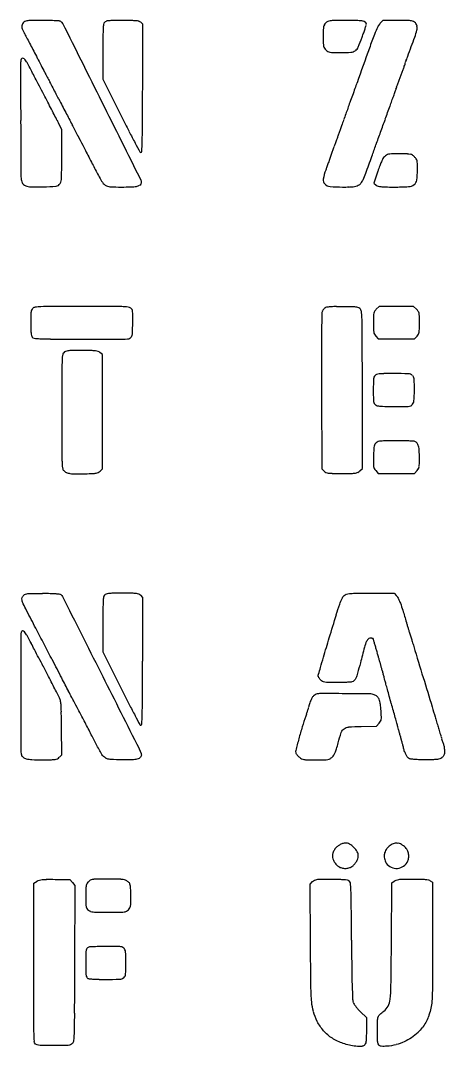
# Model space of a CAD drawing. Header units: centimetres. Extents: x 0 to 40, y 0 to 40.
# Drawn here: x 24.96 to 29.19, y 20.85 to 31.08 of the extents above; entities that cross this region are included whole.
import ezdxf

# ---------------------------------------------------------------- set-up
doc = ezdxf.new("R2010")
doc.units = ezdxf.units.CM
doc.header["$MEASUREMENT"] = 0
doc.layers.add('test v4_0', color=7, linetype='Continuous')

msp = doc.modelspace()

# ---------------------------------------------------------------- linework, layer by layer
at = {"layer": 'test v4_0'}
for p, q in [((26.18, 31.045), (26.159, 31.063)), ((26.178, 30.405), (26.18, 31.045)), ((28.574, 31.08), (28.547, 31.052)), ((28.725, 31.08), (28.574, 31.08)), ((25.781, 30.769), (25.781, 30.495)), ((25.781, 30.495), (25.963, 30.13)), ((25.37, 29.995), (25.342, 30.05)), ((25.37, 29.734), (25.37, 29.995)), ((28.524, 29.577), (28.485, 29.458)), ((28.485, 29.458), (28.509, 29.439)), ((28.538, 28.23), (28.509, 28.201)), ((28.882, 28.23), (28.538, 28.23)), ((28.911, 28.201), (28.882, 28.23)), ((28.504, 27.933), (28.528, 27.905)), ((28.892, 27.905), (28.916, 27.933)), ((28.528, 27.905), (28.892, 27.905)), ((25.775, 27.752), (25.751, 27.771)), ((25.775, 26.611), (25.775, 27.752)), ((27.962, 27.383), (27.965, 26.611)), ((28.37, 26.613), (28.37, 27.396)), ((25.752, 26.588), (25.775, 26.611)), ((27.965, 26.611), (27.988, 26.588)), ((28.344, 26.589), (28.37, 26.613)), ((28.503, 26.594), (28.528, 26.565)), ((28.528, 26.565), (28.892, 26.565)), ((28.892, 26.565), (28.916, 26.593)), ((28.45, 25.37), (28.686, 25.37)), ((28.686, 25.37), (28.712, 25.343)), ((26.18, 25.329), (26.158, 25.35)), ((26.178, 24.692), (26.18, 25.329)), ((25.78, 25.059), (25.78, 24.785)), ((25.78, 24.785), (25.962, 24.42)), ((28.357, 24.042), (28.512, 24.045)), ((28.512, 24.045), (28.537, 24.075)), ((25.371, 23.76), (25.368, 24.028)), ((25.346, 23.735), (25.371, 23.76)), ((25.303, 22.518), (25.452, 22.515)), ((25.452, 22.515), (25.476, 22.487)), ((29.048, 22.504), (29.07, 22.489)), ((25.09, 22.48), (25.123, 22.501)), ((25.09, 21.687), (25.09, 22.48)), ((25.476, 22.487), (25.5, 22.458)), ((25.5, 22.458), (25.498, 21.68)), ((27.849, 22.47), (27.874, 22.495)), ((27.853, 21.877), (27.849, 22.47)), ((28.66, 21.893), (28.665, 22.482)), ((28.665, 22.482), (28.689, 22.501)), ((29.07, 22.489), (29.07, 21.891)), ((28.351, 21.198), (28.41, 21.142)), ((28.41, 21.142), (28.41, 21.012))]:
    msp.add_line(p, q, dxfattribs=at)
for centre, radius, start, end in [((25.015, 31.02), 0.0442, 157.5486, 181.813), ((25.032, 31.021), 0.0614, 181.8131, 201.512), ((25.073, 30.996), 0.107, 144.9916, 157.5485), ((25.243, 31.104), 0.288, 201.5121, 207.7677), ((25.018, 31.035), 0.0392, 116.0468, 144.9915), ((25.03, 31.009), 0.0681, 96.8806, 116.0468), ((25.066, 30.718), 0.362, 90.5001, 96.8805), ((25.17, 18.78), 12.3, 90, 90.5001), ((25.17, 26.382), 4.698, 89.1974, 90), ((25.195, 28.209), 2.871, 88.0368, 89.1974), ((25.139, 26.554), 4.527, 87.4152, 88.0368), ((25.341, 31.037), 0.0388, 69.0064, 87.4152), ((25.338, 31.031), 0.0462, 26.5667, 69.0064), ((-1352.246, -657.813), 1540.256, 26.534216, 26.56676), ((27.237, 30.921), 1.456, 176.8822, 179.7626), ((26.219, 30.976), 0.437, 171.3315, 176.8822), ((25.824, 31.036), 0.0376, 137.8553, 171.3315), ((25.823, 31.038), 0.0355, 107.6734, 137.8553), ((25.85, 30.953), 0.125, 95.8368, 107.6735), ((25.887, 30.593), 0.487, 90.6635, 95.8369), ((25.975, 22.938), 8.142, 90, 90.6635), ((25.975, 24.084), 6.996, 89.2545, 90), ((26.059, 30.513), 0.566, 84.5567, 89.2545), ((26.097, 30.906), 0.172, 75.0402, 84.5566), ((26.128, 31.025), 0.0484, 50.5994, 75.0402), ((28.164, 30.985), 0.184, 169.5923, 178.9142), ((28.042, 31.008), 0.059, 149.6834, 169.5923), ((28.067, 30.993), 0.0885, 135.0001, 149.6834), ((28.056, 31.004), 0.0732, 115.4636, 135), ((28.058, 30.999), 0.0783, 96.8944, 115.4636), ((28.094, 30.703), 0.377, 90.4688, 96.8943), ((28.208, 16.86), 14.22, 90, 90.4687), ((28.208, 24.643), 6.437, 88.9486, 90), ((28.32, 30.776), 0.303, 79.2629, 88.9485), ((28.367, 31.023), 0.0514, 49.0061, 79.2628), ((26.519, 31.605), 1.974, 340.8598, 342.0856), ((25.689, 31.873), 2.846, 342.0856, 342.8009), ((28.383, 31.042), 0.0269, 0, 49.0061), ((28.377, 31.042), 0.0331, 342.8008, 0.0001), ((29.829, 30.421), 1.435, 155.4464, 158.7006), ((28.639, 30.964), 0.127, 136.227, 155.4465), ((28.725, 21.832), 9.248, 89.3983, 89.9999), ((28.819, 30.791), 0.289, 82.0355, 89.3983), ((28.85, 31.011), 0.0661, 62.1405, 82.0355), ((28.848, 31.007), 0.0706, 43.2118, 62.1406), ((28.855, 31.014), 0.0615, 10.1932, 43.2118), ((28.817, 31.007), 0.0993, 347.1395, 10.1931), ((50.446, 30.825), 24.665, 179.7627, 180.1289), ((31.51, 30.922), 3.53, 178.9143, 180), ((31.69, 30.922), 3.71, 180, 181.0554), ((26.86, 31.462), 1.605, 336.2611, 339.9964), ((25.406, 31.992), 3.152, 339.9964, 340.8597), ((33.781, 28.88), 5.677, 158.7006, 160.1785), ((7.103, 38.807), 23.175, 339.5907, 340.0913), ((28.338, 31.116), 0.591, 340.0913, 347.1394), ((28.149, 30.857), 0.169, 181.0554, 191.0138), ((28.038, 30.835), 0.0558, 191.0138, 212.1419), ((28.083, 30.863), 0.108, 212.1419, 225), ((28.248, 30.852), 0.0893, 305.6555, 336.2611), ((177.156, -22.799), 158.081, 160.17858, 160.31151), ((25.08, 30.651), 0.122, 159.0064, 180.1389), ((24.98, 30.689), 0.0145, 90.2017, 159.0064), ((24.98, 30.681), 0.0234, 41.7008, 90.2017), ((24.84, 30.556), 0.211, 29.5507, 41.7009), ((109.57, 74.598), 95.17, 207.41759, 207.46411), ((138.322, 89.543), 127.574, 207.46404, 207.5014), ((28.079, 30.859), 0.103, 225, 238.734), ((28.056, 30.821), 0.0579, 238.734, 259.943), ((28.08, 30.957), 0.196, 259.943, 269.1448), ((28.155, 35.978), 5.218, 269.1447, 270.0001), ((28.155, 32.182), 1.422, 270, 274.0717), ((28.25, 30.849), 0.0856, 274.0716, 305.6556), ((509.401, 31.825), 484.444, 180.1389, 180.20583), ((22.966, 29.494), 2.365, 27.4855, 29.5506), ((129.153, 84.769), 117.237, 207.50137, 207.53896), ((21.696, 33.147), 7.528, 339.8652, 340.1593), ((22.462, 32.87), 6.714, 340.1593, 340.4518), ((27.608, 31.043), 1.253, 340.4517, 341.4656), ((54.699, 45.947), 33.269, 207.539, 207.635), ((22.269, 32.937), 6.917, 339.5519, 339.8652), ((-123.53, 31.036), 149.709, 359.61839, 359.75865), ((27.239, 30.886), 1.547, 340.5971, 341.496), ((-42.555, -5.001), 76.411, 27.4415, 27.50315), ((3779.262, 1988.557), 4233.995, 207.549102, 207.551165), ((9.691, 37.086), 20.158, 340.1073, 340.2636), ((12.126, 36.213), 17.571, 340.2636, 340.4369), ((13.402, 35.76), 16.217, 340.4369, 340.5971), ((-33.336, -0.214), 66.023, 27.37274, 27.4415), ((-1481.889, -722.549), 1685.163, 26.504475, 26.534269), ((73.666, 13.86), 48.291, 160.2164, 160.287), ((459.901, 31.647), 434.944, 180.20578, 180.28003), ((-29.006, 2.028), 61.147, 27.30944, 27.37269), ((20.36, 27.518), 5.589, 26.9437, 27.3095), ((2349.181, 1242.48), 2620.997, 207.551162, 207.554142), ((43.526, 38.882), 19.622, 206.4874, 207.0047), ((86.148, 9.382), 61.552, 160.34218, 160.3981), ((91.249, 7.56), 66.969, 160.28699, 160.34222), ((1953.578, 1036.067), 2174.783, 207.554159, 207.557367), ((30.918, 32.456), 5.472, 207.0047, 208.3426), ((18.364, 30.091), 7.812, 358.4161, 359.6184), ((45.591, 23.825), 18.5, 160.3981, 160.5349), ((1226.221, 656.505), 1354.346, 207.557439, 207.562023), ((19.839, 30.05), 6.336, 357.5049, 358.4161), ((29.472, 29.349), 1.463, 159.1279, 159.9285), ((36.875, 35.669), 12.24, 208.3427, 208.8102), ((26.16, 29.776), 0.0115, 208.8102, 270), ((26.16, 29.774), 0.00932, 270, 357.505), ((39.059, 25.852), 11.668, 160.3143, 160.5073), ((38.871, 25.919), 11.468, 160.1187, 160.3142), ((37.732, 26.331), 10.257, 159.9285, 160.1187), ((12.305, 29.727), 13.065, 359.0391, 0.0277), ((6.79, 37.469), 23.017, 339.8955, 340.3394), ((29.122, 29.416), 0.617, 155.45, 159.6372), ((28.905, 29.515), 0.379, 150.2141, 155.45), ((28.655, 29.658), 0.0909, 135.0969, 150.2141), ((28.674, 29.64), 0.117, 122.4369, 135.0969), ((28.641, 29.692), 0.0558, 100.4608, 122.4369), ((28.664, 29.565), 0.185, 90.8481, 100.4608), ((28.74, 24.458), 5.292, 90, 90.848), ((28.74, 24.251), 5.499, 89.1705, 89.9999), ((28.817, 29.577), 0.172, 79.0277, 89.1705), ((28.84, 29.693), 0.054, 56.1836, 79.0278), ((28.791, 29.621), 0.141, 44.9999, 56.1837), ((28.783, 29.613), 0.152, 34.9284, 45), ((28.865, 29.67), 0.0523, 12.6107, 34.9283), ((28.782, 29.652), 0.137, 1.1763, 12.6106), ((28.605, 31.096), 3.266, 207.3689, 209.7083), ((28.485, 29.414), 0.512, 159.9326, 170.4859), ((30.074, 29.063), 1.632, 159.6372, 161.6631), ((28.146, 29.59), 0.774, 352.4296, 359.9999), ((25.774, 29.59), 3.146, 360, 1.1764), ((25.113, 29.522), 0.15, 180.28, 199.2186), ((25.033, 29.494), 0.0662, 199.2187, 229.1852), ((25.259, 29.51), 0.109, 329.3136, 359.039), ((25.868, 29.535), 0.115, 209.7083, 236.0741), ((26.129, 29.468), 0.0374, 339.0064, 26.5045), ((28.034, 29.49), 0.0551, 170.486, 224.7302), ((28.294, 29.509), 0.08, 296.6214, 320.7578), ((28.228, 29.563), 0.165, 320.7578, 334.7988), ((27.664, 29.828), 0.789, 334.7988, 339.8954), ((28.849, 29.497), 0.0652, 306.0866, 352.4296), ((25.038, 29.5), 0.0743, 229.1853, 256.6826), ((25.08, 29.675), 0.254, 256.6826, 269.245), ((25.117, 32.49), 3.069, 269.2451, 271.2687), ((25.146, 31.184), 1.763, 271.2688, 275.4605), ((25.309, 29.48), 0.0512, 275.4605, 329.3136), ((25.857, 29.518), 0.095, 236.0741, 266.5059), ((25.965, 31.283), 1.863, 266.5059, 270), ((25.965, 32.725), 3.305, 270, 271.6739), ((26.05, 29.804), 0.383, 271.6738, 279.8494), ((26.095, 29.544), 0.119, 279.8494, 296.0449), ((26.134, 29.466), 0.032, 296.0449, 339.0065), ((28.056, 29.511), 0.0857, 224.7303, 264.5667), ((28.172, 30.731), 1.311, 264.5667, 270.0072), ((28.172, 32.017), 2.597, 270.0072, 271.4165), ((28.224, 29.902), 0.482, 271.4165, 276.3251), ((28.252, 29.647), 0.225, 276.3251, 283.9245), ((28.279, 29.539), 0.113, 283.9245, 296.6216), ((28.546, 29.485), 0.0588, 231.0012, 252.3129), ((28.568, 29.556), 0.133, 252.313, 263.8854), ((28.604, 29.885), 0.464, 263.8854, 269.2413), ((28.687, 36.158), 6.738, 269.2414, 270), ((28.687, 31.982), 2.562, 270, 273.2359), ((28.825, 29.529), 0.105, 273.236, 306.0867), ((25.569, -86.494), 114.724, 89.99995, 90.15052), ((25.569, -61.805), 90.035, 89.81991, 90.00005), ((29.23, 28.067), 4.17, 179.0179, 180), ((25.345, 28.134), 0.285, 172.0431, 179.0179), ((25.145, 28.161), 0.0827, 156.8472, 172.0431), ((25.116, 28.174), 0.051, 135, 156.8472), ((25.111, 28.179), 0.0433, 97.8704, 135), ((25.185, 27.642), 0.585, 92.3426, 97.8704), ((25.275, 25.445), 2.784, 90.1505, 92.3426), ((25.841, 24.645), 3.585, 87.9561, 89.82), ((25.93, 27.159), 1.069, 84.4478, 87.9561), ((26.029, 28.176), 0.0475, 50.8184, 84.4477), ((26.03, 28.177), 0.046, 26.7805, 50.8183), ((26.018, 28.171), 0.0595, 6.9694, 26.7804), ((25.817, 28.146), 0.262, 359.4931, 6.9694), ((19.34, 28.203), 6.74, 358.7825, 359.4932), ((67.46, 27.571), 39.499, 179.1537, 179.4108), ((28.037, 28.154), 0.0717, 157.5, 179.1536), ((28.03, 28.157), 0.0647, 146.5907, 157.5), ((28.06, 28.137), 0.0997, 138.6987, 146.5907), ((28.056, 28.14), 0.0949, 130.6707, 138.6987), ((28.023, 28.178), 0.0447, 116.5724, 130.6707), ((28.023, 28.178), 0.0453, 94.9997, 116.5724), ((28.114, 27.142), 1.085, 92.8464, 94.9997), ((28.123, 26.964), 1.264, 90.4524, 92.8464), ((28.136, 25.273), 2.954, 89.1832, 90.4524), ((28.046, 18.908), 9.32, 88.5853, 89.1832), ((28.268, 27.921), 0.305, 81.4952, 88.5853), ((28.304, 28.157), 0.0656, 61.8066, 81.4953), ((28.309, 28.168), 0.0538, 38.9658, 61.8066), ((28.308, 28.167), 0.0552, 3.7099, 38.9658), ((25.997, 28.017), 2.371, 1.3575, 3.7098), ((32.008, 28.066), 3.528, 178.9054, 180), ((28.624, 28.131), 0.143, 167.7336, 178.9054), ((28.535, 28.15), 0.0525, 145.2777, 167.7336), ((28.615, 28.095), 0.15, 135, 145.2777), ((28.805, 28.095), 0.15, 34.7223, 45), ((28.885, 28.15), 0.0525, 12.2664, 34.7223), ((28.796, 28.131), 0.143, 1.0946, 12.2664), ((25.412, 28.066), 3.528, 360, 1.0946), ((27.563, 28.067), 2.503, 180.0001, 181.3694), ((18.156, 28.229), 7.924, 358.1501, 358.7824), ((20.322, 27.882), 8.047, 0.089, 1.3575), ((31.358, 28.066), 2.878, 180.0001, 181.2548), ((26.062, 28.066), 2.878, 358.7452, 359.9999), ((25.593, 28.02), 0.532, 181.3695, 185.6861), ((25.323, 27.993), 0.261, 185.6861, 191.7553), ((25.106, 27.948), 0.0397, 191.7552, 216.1645), ((25.098, 27.942), 0.03, 216.1645, 262.5855), ((26.03, 27.951), 0.0434, 297.0896, 322.2421), ((26.033, 27.949), 0.0393, 322.242, 349.3033), ((25.872, 27.979), 0.204, 349.3032, 358.1501), ((50.664, 27.744), 22.702, 179.4108, 180.0114), ((28.674, 28.008), 0.193, 181.2549, 190.2647), ((28.553, 27.986), 0.0707, 190.2647, 207.749), ((28.584, 28.002), 0.106, 207.7489, 220.7009), ((28.836, 28.002), 0.106, 319.2991, 332.2511), ((28.867, 27.986), 0.0707, 332.251, 349.7353), ((28.746, 28.008), 0.193, 349.7353, 358.7451), ((25.183, 28.589), 0.682, 262.5855, 267.3988), ((25.282, 30.779), 2.874, 267.3989, 269.5394), ((26.152, 138.999), 111.098, 269.53951, 269.69306), ((25.829, 78.72), 50.818, 269.6931, 269.9615), ((25.799, 34.321), 6.419, 269.9614, 271.1937), ((25.838, 32.473), 4.571, 271.1937, 272.3398), ((26.022, 27.968), 0.0623, 272.3398, 297.0896), ((-293.32, 27.395), 321.69, 0.00003, 0.08895), ((26.189, 27.646), 0.817, 173.3667, 178.0144), ((25.426, 27.735), 0.0486, 137.0268, 173.3667), ((25.429, 27.732), 0.0532, 113.8524, 137.0267), ((25.441, 27.706), 0.0812, 96.9749, 113.8525), ((25.475, 27.429), 0.361, 90.6009, 96.9749), ((25.569, 18.399), 9.391, 90, 90.6009), ((25.569, 20.536), 7.254, 89.2735, 90), ((25.655, 27.308), 0.481, 84.0075, 89.2734), ((25.691, 27.652), 0.136, 72.489, 84.0075), ((25.714, 27.725), 0.0589, 51.0012, 72.489), ((136.903, 27.761), 108.942, 180.0114, 180.1991), ((29.225, 27.541), 3.854, 178.0144, 179.8818), ((204.106, 27.18), 178.736, 179.88176, 180.00002), ((28.538, 27.504), 0.0561, 137.8552, 176.8051), ((28.523, 27.518), 0.0352, 106.8834, 137.8553), ((28.552, 27.422), 0.136, 95.5141, 106.8834), ((28.591, 27.019), 0.54, 90.6055, 95.5141), ((28.686, 18.003), 9.557, 90, 90.6055), ((28.686, 23.241), 4.319, 88.1102, 90.0001), ((28.826, 27.491), 0.0671, 50.78, 88.1103), ((28.838, 27.504), 0.0492, 3.3565, 50.78), ((30.736, 27.381), 2.257, 176.805, 179.526), ((26.946, 27.393), 1.944, 0.0001, 3.3564), ((30.571, 27.383), 2.092, 179.526, 182.4479), ((27.661, 27.393), 1.229, 354.9437, 0), ((28.552, 27.296), 0.0713, 182.448, 216.1343), ((28.52, 27.273), 0.0318, 216.1342, 248.1599), ((28.544, 27.333), 0.0959, 248.1599, 262.246), ((28.585, 27.632), 0.398, 262.2461, 268.0785), ((28.816, 34.536), 7.306, 268.0785, 268.7798), ((28.752, 31.505), 4.274, 268.7798, 270.8504), ((28.814, 27.317), 0.0858, 270.8504, 305.1772), ((28.833, 27.29), 0.0525, 305.1771, 354.9438), ((198.203, 27.18), 172.833, 179.99999, 180.12122), ((29.369, 26.823), 3.999, 180.1212, 181.9454), ((32.409, 26.623), 3.929, 177.3252, 178.3359), ((28.687, 26.797), 0.203, 168.5935, 177.3251), ((28.544, 26.826), 0.0569, 148.474, 168.5935), ((28.546, 26.825), 0.0593, 128.9683, 148.4741), ((28.545, 26.826), 0.0579, 106.6053, 128.9684), ((28.571, 26.739), 0.149, 95.5454, 106.6054), ((28.61, 26.336), 0.553, 90.6352, 95.5454), ((28.705, 17.746), 9.144, 90, 90.6351), ((28.705, 21.838), 5.052, 89.2345, 89.9999), ((28.732, 23.83), 3.06, 88.1202, 89.2344), ((28.668, 21.882), 5.009, 87.5443, 88.1202), ((28.881, 26.848), 0.0379, 69.0064, 87.5443), ((28.879, 26.843), 0.0441, 33.883, 69.0064), ((28.828, 26.808), 0.106, 15.6038, 33.8831), ((28.702, 26.773), 0.237, 4.0404, 15.6039), ((32.719, 26.614), 4.239, 178.3359, 179.3074), ((27.966, 26.721), 0.974, 360, 4.0405), ((26.478, 26.721), 2.462, 358.6185, 360), ((26.271, 26.718), 0.899, 181.9453, 186.2597), ((25.425, 26.625), 0.0474, 186.2596, 222.9732), ((28.67, 26.663), 0.19, 179.3075, 188.5791), ((28.544, 26.644), 0.0622, 188.579, 208.3628), ((28.592, 26.67), 0.117, 208.3627, 220.701), ((28.835, 26.663), 0.107, 319.299, 331.9211), ((28.868, 26.645), 0.0699, 331.9211, 349.322), ((28.758, 26.666), 0.181, 349.3221, 358.6184), ((25.444, 26.643), 0.0738, 222.9732, 247.5481), ((25.474, 26.716), 0.153, 247.5481, 261.8016), ((25.51, 26.965), 0.405, 261.8016, 269.7992), ((25.519, 29.57), 3.01, 269.7992, 271.6202), ((25.479, 31.003), 4.443, 271.6202, 272.5818), ((25.667, 26.829), 0.265, 272.5818, 280.0899), ((25.7, 26.645), 0.078, 280.0899, 296.6417), ((25.704, 26.636), 0.0679, 296.6417, 315.0066), ((28.033, 26.633), 0.0645, 225.0039, 245.2075), ((28.039, 26.646), 0.0785, 245.2074, 262.6555), ((28.072, 26.899), 0.333, 262.6555, 269.3736), ((28.164, 35.376), 8.811, 269.3737, 270), ((28.164, 35.692), 9.127, 270, 270.6151), ((28.259, 26.878), 0.313, 270.6152, 277.6823), ((28.291, 26.644), 0.0759, 277.6824, 295.9596), ((28.288, 26.649), 0.082, 295.9595, 313.2119), ((25.85, 25.243), 0.124, 95.8621, 107.7337), ((25.887, 24.887), 0.483, 90.6682, 95.8622), ((25.975, 17.33), 8.04, 90, 90.6683), ((25.975, 16.667), 8.703, 89.3592, 90), ((26.067, 24.941), 0.429, 83.6392, 89.3591), ((26.103, 25.261), 0.106, 69.7296, 83.6392), ((27.249, 25.207), 1.468, 176.7639, 179.6311), ((26.228, 25.265), 0.446, 171.2903, 176.764), ((25.824, 25.326), 0.0377, 137.8553, 171.2902), ((25.823, 25.328), 0.0355, 107.7338, 137.8553), ((26.121, 25.309), 0.0551, 47.0268, 69.7296), ((-101.335, -41.368), 142.815, 27.70118, 27.78117), ((50.221, 25.059), 24.441, 179.631, 180), ((35.519, 27.05), 6.993, 196.3616, 196.6321), ((25.049, 24.953), 0.0888, 159.0064, 179.9735), ((24.98, 24.98), 0.0142, 88.6551, 159.0064), ((24.979, 24.97), 0.0242, 41.0968, 88.6551), ((24.828, 24.837), 0.225, 29.3969, 41.0968), ((-54.823, -16.948), 90.282, 27.58849, 27.70125), ((36.851, 27.448), 8.383, 196.6322, 196.8682), ((36.039, 27.202), 7.535, 196.8683, 197.1057), ((30.5, 25.497), 1.739, 197.1056, 197.8111), ((1011.38, 24.497), 986.42, 179.97353, 180.00699), ((22.733, 23.657), 2.63, 27.4641, 29.397), ((-55.984, -17.555), 91.592, 27.47669, 27.58854), ((28.8, 24.72), 0.424, 155.9567, 164.691), ((28.471, 24.867), 0.0627, 125.7451, 155.9567), ((28.452, 24.892), 0.0316, 75.345, 125.7451), ((28.417, 24.757), 0.171, 72.7393, 75.345), ((28.44, 24.831), 0.0934, 68.6355, 72.7393), ((28.435, 24.817), 0.109, 65.8087, 68.6355), ((28.479, 24.915), 0.00132, 359.9999, 65.8087), ((39.855, 21.694), 11.885, 164.691, 165.4729), ((12.994, 20.298), 16.159, 16.085, 16.23), ((17.164, 21.5), 11.818, 15.9016, 16.085), ((-109.026, -45.139), 151.379, 27.39998, 27.47676), ((-122.358, 25.292), 148.536, 359.62776, 359.76848), ((16.424, 21.289), 12.588, 15.7572, 15.9016), ((28.056, 24.571), 0.502, 14.2638, 15.7571), ((-343.592, -167.229), 415.705, 27.4633, 27.47476), ((16.215, 21.147), 12.828, 15.4421, 15.5943), ((16.763, 21.298), 12.259, 15.2847, 15.4422), ((-251.485, -119.355), 311.899, 27.44901, 27.46322), ((17.96, 21.625), 11.018, 15.1331, 15.2848), ((27.201, 24.124), 1.445, 14.455, 15.1332), ((730.981, 24.463), 706.02, 180.006958, 180.053253), ((-257.291, -122.371), 318.442, 27.43729, 27.44898), ((12.099, 17.49), 14.909, 27.3293, 27.4373), ((43.465, 33.176), 19.57, 206.5786, 207.0968), ((27.943, 24.283), 0.0872, 129.1995, 146.5394), ((27.937, 24.291), 0.0771, 110.1882, 129.1995), ((27.952, 24.25), 0.12, 89.9143, 110.1882), ((27.883, -21.299), 45.669, 89.605, 89.9144), ((27.909, -17.637), 42.007, 89.2704, 89.605), ((28.442, 24.224), 0.143, 70.7814, 89.2704), ((28.463, 24.286), 0.0769, 45.6044, 70.7813), ((25.227, 24.274), 0.133, 12.3721, 27.3293), ((25.056, 24.237), 0.308, 4.3945, 12.3721), ((24.164, 24.168), 1.202, 1.0108, 4.3945), ((10.575, 16.371), 16.889, 27.6623, 27.9809), ((30.928, 26.762), 5.488, 207.0968, 208.4318), ((18.437, 24.378), 7.739, 358.4198, 359.6278), ((28.419, 24.083), 0.605, 158.8526, 163.3337), ((28, 24.245), 0.155, 146.5394, 158.8526), ((28.456, 24.279), 0.0875, 22.7438, 45.6044), ((28.366, 24.241), 0.185, 8.2123, 22.7438), ((27.648, 24.137), 0.911, 3.7582, 8.2123), ((-65.461, -2.145), 97.757, 15.63237, 15.67683), ((0.777, 23.755), 24.592, 0.6338, 1.0108), ((-27.614, -3.647), 60.007, 27.53825, 27.66224), ((36.953, 30.024), 12.34, 208.4317, 208.8963), ((19.929, 24.336), 6.246, 357.5001, 358.4198), ((30.528, 23.207), 2.88, 160.999, 163.2112), ((25.985, 24.028), 2.577, 2.4599, 3.7582), ((28.431, 24.133), 0.129, 351.0082, 2.4599), ((-35.924, 6.12), 67.086, 15.57347, 15.63237), ((-30.887, -5.353), 63.698, 27.41397, 27.53818), ((26.16, 24.066), 0.0115, 208.8963, 270.0001), ((26.16, 24.064), 0.00931, 270, 357.5001), ((32.162, 22.714), 4.587, 163.2113, 164.7722), ((28.43, 24.167), 0.142, 319.3253, 329.4429), ((28.508, 24.121), 0.0514, 329.4428, 351.0083), ((-48.255, 2.683), 79.887, 15.53193, 15.57341), ((26.819, 23.548), 1.967, 14.9337, 15.5319), ((39.174, 27.126), 10.512, 196.5178, 196.6427), ((51.992, 30.958), 23.89, 196.6427, 196.7104), ((52.481, 31.105), 24.401, 196.7104, 196.7778), ((41.785, 27.88), 13.229, 196.7778, 196.8844), ((-10.049, 5.454), 40.224, 27.2386, 27.414), ((23.806, 22.564), 5.134, 15.221, 15.6083), ((30.156, 24.231), 1.042, 196.228, 197.3354), ((39.882, 20.613), 12.588, 164.7723, 165.325), ((26.065, 24.41), 2.131, 343.8642, 345.546), ((23.284, 22.422), 5.674, 14.8616, 15.221), ((23.873, 22.578), 5.065, 14.5035, 14.8617), ((27.826, 23.601), 0.982, 13.2957, 14.5035), ((30.524, 24.346), 1.428, 197.3353, 198.2099), ((30.413, 24.31), 1.311, 198.2099, 199.0943), ((29.54, 24.008), 0.388, 199.0942, 201.2854), ((25.132, 23.807), 0.172, 180.0532, 194.9961), ((25.015, 23.775), 0.05, 194.9961, 231.2857), ((25.036, 23.801), 0.0837, 231.2856, 255.9736), ((25.287, 23.794), 0.0831, 298.1989, 315), ((27.743, 23.792), 0.0394, 165.325, 197.6089), ((27.739, 23.791), 0.0353, 197.6088, 213.8768), ((27.84, 23.859), 0.158, 213.8769, 219.2342), ((27.86, 23.875), 0.183, 219.2342, 224.4479), ((27.852, 23.867), 0.172, 224.4478, 229.9213), ((27.816, 23.824), 0.116, 229.9213, 243.0695), ((27.984, 23.83), 0.126, 300.2007, 312.6144), ((27.998, 23.815), 0.106, 312.6144, 326.504), ((27.962, 23.839), 0.149, 326.504, 337.2258), ((27.793, 23.91), 0.332, 337.2258, 343.8643), ((25.083, 23.99), 0.278, 255.9736, 267.7213), ((25.175, 26.302), 2.592, 267.7213, 270), ((25.175, 32.033), 8.323, 270, 270.6445), ((25.266, 23.981), 0.27, 270.6445, 278.3213), ((25.295, 23.779), 0.0664, 278.3212, 298.1989), ((27.798, 23.788), 0.0753, 243.0695, 261.199), ((27.825, 23.963), 0.253, 261.1989, 269.2026), ((27.906, 29.782), 6.072, 269.2026, 270), ((27.906, 30.467), 6.757, 270, 270.738), ((27.99, 23.93), 0.22, 270.7381, 279.5209), ((28.016, 23.776), 0.0637, 279.5209, 300.2006), ((28.234, 22.723), 0.168, 147.5689, 159.9346), ((28.237, 22.721), 0.172, 135.3354, 147.569), ((28.192, 22.765), 0.108, 118.0466, 135.3354), ((28.216, 22.719), 0.16, 112.1898, 118.0467), ((28.235, 22.674), 0.21, 107.4012, 112.1897), ((28.229, 22.693), 0.19, 102.5001, 107.4012), ((28.201, 22.82), 0.0595, 90.8749, 102.5001), ((28.201, 22.795), 0.0849, 61.0661, 90.8749), ((28.148, 22.698), 0.196, 45.0843, 61.0661), ((28.147, 22.697), 0.197, 29.1424, 45.0843), ((28.71, 22.749), 0.122, 142.3246, 163.9076), ((28.734, 22.731), 0.152, 123.947, 142.3246), ((28.723, 22.747), 0.132, 104.7431, 123.9469), ((28.712, 22.788), 0.0906, 79.249, 104.7431), ((28.709, 22.771), 0.108, 56.2865, 79.2489), ((28.644, 22.673), 0.225, 43.0464, 56.2865), ((28.752, 22.774), 0.0768, 18.0398, 43.0464), ((28.164, 22.749), 0.0932, 159.9345, 179.1251), ((28.141, 22.749), 0.0705, 179.1251, 200.8082), ((28.249, 22.79), 0.186, 200.8083, 211.3206), ((28.148, 22.792), 0.189, 328.5287, 338.881), ((28.242, 22.75), 0.0878, 360, 29.1425), ((28.257, 22.75), 0.0729, 338.8809, 0), ((28.706, 22.751), 0.118, 163.9075, 185.9761), ((28.721, 22.752), 0.133, 185.976, 206.1194), ((28.739, 22.737), 0.0928, 326.7662, 348.703), ((28.678, 22.75), 0.155, 3.2639, 18.0397), ((28.673, 22.75), 0.16, 348.7029, 3.2639), ((28.26, 22.796), 0.199, 211.3207, 221.6153), ((28.2, 22.743), 0.119, 221.6154, 236.7661), ((28.171, 22.7), 0.0662, 236.7662, 249.1303), ((28.205, 22.79), 0.163, 249.1303, 255.4525), ((28.208, 22.8), 0.174, 255.4525, 261.6515), ((28.2, 22.744), 0.117, 261.6515, 270), ((28.2, 22.744), 0.117, 270, 278.3485), ((28.192, 22.8), 0.174, 278.3485, 284.5475), ((28.195, 22.79), 0.163, 284.5475, 290.8697), ((28.229, 22.7), 0.0662, 290.8697, 303.2338), ((28.2, 22.743), 0.118, 303.2338, 318.3713), ((28.138, 22.798), 0.201, 318.3712, 328.5288), ((28.708, 22.746), 0.119, 206.1194, 237.1491), ((28.709, 22.747), 0.12, 237.1491, 267.8955), ((28.709, 22.752), 0.125, 267.8955, 297.8816), ((28.706, 22.758), 0.132, 297.8816, 326.7661), ((25.701, 22.424), 0.0961, 118.6768, 137.1997), ((25.692, 22.441), 0.0768, 91.2442, 118.6768), ((25.851, 15.124), 7.396, 90.1884, 91.2442), ((25.846, 16.694), 5.826, 88.8715, 90.1884), ((25.958, 22.382), 0.136, 69.1832, 88.8716), ((25.97, 22.416), 0.1, 50.1167, 69.1833), ((27.855, 22.349), 2.245, 177.9907, 179.9999), ((25.773, 22.422), 0.162, 164.2575, 177.9907), ((25.673, 22.45), 0.0579, 137.1996, 164.2576), ((26.002, 22.453), 0.0517, 18.8032, 50.1168), ((25.918, 22.425), 0.139, 2.5958, 18.8031), ((24.196, 22.347), 1.863, 0.1613, 2.5958), ((30.805, 22.349), 5.195, 180, 180.8331), ((22.105, 22.341), 3.954, 359.1504, 0.1613), ((25.778, 22.276), 0.168, 180.8331, 190.8027), ((25.657, 22.253), 0.0444, 190.8027, 215.6293), ((25.685, 22.273), 0.0787, 215.6293, 231.8114), ((25.681, 22.267), 0.0714, 231.8114, 251.4177), ((25.698, 22.32), 0.128, 251.4177, 264.0969), ((25.982, 22.269), 0.0768, 277.0437, 295.7463), ((25.983, 22.267), 0.0739, 295.7463, 314.9999), ((25.973, 22.277), 0.0877, 315, 329.9287), ((25.998, 22.262), 0.059, 329.9286, 350.0071), ((25.868, 22.285), 0.191, 350.0071, 359.1503), ((25.737, 22.691), 0.501, 264.0969, 269.4025), ((25.837, 32.278), 10.088, 269.4025, 270), ((25.837, 35.489), 13.299, 270, 270.4877), ((25.947, 22.553), 0.363, 270.4876, 277.0438), ((98.055, 22.571), 69.797, 180.54126, 180.7764), ((-67.336, 22.709), 96, 359.25021, 359.51308), ((25.858, 21.776), 0.248, 171.6884, 179.4444), ((25.654, 21.806), 0.0411, 145.9751, 171.6885), ((25.643, 21.814), 0.0282, 111.8977, 145.9751), ((25.652, 21.792), 0.0519, 94.2746, 111.8977), ((25.818, 19.57), 2.28, 93.1161, 94.2746), ((25.798, 19.942), 1.907, 91.4572, 93.116), ((25.822, 18.986), 2.863, 90.2339, 91.4571), ((25.827, 17.857), 3.992, 88.2442, 90.2339), ((25.947, 21.782), 0.0659, 50.5469, 88.2442), ((25.957, 21.794), 0.0493, 3.4018, 50.5469), ((24.116, 21.685), 1.894, 360, 3.4017), ((35.217, 21.686), 9.607, 179.4444, 180), ((33.095, 21.686), 7.485, 180.0001, 180.6667), ((24.143, 21.685), 1.867, 356.5502, 0.0001), ((25.94, 21.602), 0.33, 180.6669, 187.0986), ((38.814, 21.769), 10.551, 180.7764, 181.7257), ((25.681, 21.57), 0.0685, 187.0986, 204.4403), ((25.641, 21.552), 0.0244, 204.4403, 241.8451), ((25.647, 21.563), 0.0366, 241.845, 265.2616), ((25.795, 23.357), 1.837, 265.2616, 266.6674), ((25.78, 23.09), 1.569, 266.6675, 268.6797), ((25.807, 24.275), 2.755, 268.6797, 270), ((25.807, 25.723), 4.203, 270, 271.9244), ((25.946, 21.59), 0.0674, 271.9243, 309.1207), ((25.958, 21.576), 0.0492, 309.1207, 356.5502), ((35.663, 21.674), 7.398, 181.7258, 182.6391), ((27.313, 21.471), 1.343, 353.6695, 359.2501), ((28.415, 21.34), 0.143, 182.6391, 198.1862), ((28.379, 21.328), 0.105, 198.1862, 210.5126), ((28.454, 21.344), 0.194, 332.5247, 353.6694), ((28.517, 21.409), 0.265, 210.5125, 216.6873), ((28.586, 21.46), 0.351, 216.6873, 222.1255), ((28.722, 21.584), 0.535, 222.1254, 226.0915), ((28.498, 21.321), 0.145, 306.2244, 332.5247)]:
    msp.add_arc(centre, radius, start, end, dxfattribs=at)
at = {"layer": 'test v4_0', "extrusion": (0, 0, -1)}
for centre, radius, start, end in [((-20.186, 28.441), 5.427, 152.2324, 152.4911), ((75.595, -21.438), 113.418, 152.4912, 152.51962), ((73.336, -20.263), 110.872, 152.51966, 152.55426), ((105.701, -37.072), 147.341, 152.55436, 152.58232), ((-32.406, 29.413), 3.815, 19.1305, 19.4773), ((-32.416, 29.409), 3.826, 19.4773, 19.8238), ((-30.603, 30.063), 1.898, 19.8239, 20.4092), ((-468.738, 261.404), 500.124, 332.50699, 332.51455), ((-30.549, 30.057), 1.849, 18.5344, 19.1305), ((-1436.937, 765.263), 1591.583, 332.503886, 332.507094), ((61.907, -15.104), 98.352, 152.36492, 152.39563), ((-35.696, 27.934), 7.412, 19.8312, 20.1298), ((-35.129, 28.142), 6.808, 20.1298, 20.4482), ((-1653.529, 877.995), 1835.756, 332.500907, 332.503886), ((186.444, -80.223), 238.886, 152.39557, 152.41138), ((192.423, -83.348), 245.632, 152.41134, 152.42715), ((196.464, 110.964), 238.762, 199.71932, 199.73697), ((77.706, 68.397), 112.605, 199.68842, 199.71936), ((-29.875, 30.004), 1.233, 18.5041, 19.5341), ((-34.942, 28.206), 6.61, 19.5341, 19.8311), ((-1167.842, 625.174), 1288.207, 332.496923, 332.500819), ((100.322, -35.254), 141.731, 152.42709, 152.45092), ((198.029, 111.525), 240.424, 199.73689, 199.75454), ((87.581, 71.86), 123.069, 199.75448, 199.78359), ((-163.845, -18.694), 143.778, 19.83795, 19.89273), ((-173.331, -22.117), 153.862, 19.78594, 19.83797), ((-18.454, 33.416), 10.282, 199.4651, 199.6727), ((-26.742, 30.39), 1.459, 200.0793, 200.8721), ((-19.353, 33.091), 9.326, 199.8781, 200.0793), ((-18.307, 33.469), 10.438, 199.6727, 199.8781), ((-163.952, -18.742), 143.895, 19.73228, 19.78591), ((18.666, 6.744), 49.909, 152.438, 152.5058), ((79.6, -24.968), 118.601, 152.50587, 152.5414), ((-120.39, -3.117), 97.616, 19.66053, 19.73227), ((82.945, -26.706), 122.37, 152.54149, 152.57678), ((-5.207, 37.85), 24.247, 199.7347, 199.838), ((-3.658, 38.405), 25.893, 199.6324, 199.7346), ((-11.95, 35.447), 17.089, 199.4927, 199.6323), ((35.45, -2.063), 68.863, 152.57683, 152.63115), ((-20.184, 32.446), 8.326, 199.838, 200.0674), ((-25.044, 25.259), 0.108, 70.344, 84.0075), ((-25.08, 24.912), 0.457, 84.0076, 89.5085), ((-25.159, 15.733), 9.636, 89.5086, 90.1088), ((-25.169, 20.783), 4.587, 90.1088, 91.0855), ((-25.236, 24.305), 1.064, 91.0855, 93.9765), ((-25.262, 24.679), 0.689, 93.9765, 97.1044), ((-28.251, 25.246), 0.121, 70.3762, 84.9383), ((-28.299, 24.708), 0.662, 84.9384, 89.674), ((-28.45, -1.807), 27.177, 89.6741, 90), ((-25.021, 25.31), 0.0486, 349.3528, 19.9524), ((-25.12, 25.329), 0.149, 334.587, 349.3528), ((-25.035, 25.305), 0.0635, 19.9524, 45), ((-26.629, 26.046), 1.82, 332.2189, 334.587), ((-25.024, 25.316), 0.0475, 45, 70.344), ((-25.343, 25.333), 0.0304, 97.1045, 127.2717), ((-25.328, 25.313), 0.0557, 127.2718, 153.2092), ((3656.358, -1833.707), 4124.466, 153.209095, 153.220784), ((-28.875, 25.004), 0.774, 19.3743, 24.0085), ((-28.247, 25.283), 0.0868, 24.0084, 47.1766), ((-28.232, 25.299), 0.0652, 47.1766, 70.3761), ((-28.632, 25.268), 0.109, 136.9488, 154.1581), ((-28.263, 25.089), 0.519, 154.158, 159.5662), ((-27.54, 24.82), 1.291, 159.5661, 162.8721), ((-30.745, 24.346), 2.757, 17.1156, 19.3744), ((-19.82, 22.441), 9.369, 162.872, 163.6384), ((-78.446, 9.657), 52.668, 16.8517, 17.1157), ((-18.337, 21.589), 11.037, 162.189, 162.2864), ((-825.705, 441.021), 902.333, 332.531432, 332.535786), ((-108.402, 0.583), 83.968, 16.71484, 16.85166), ((-28.487, 24.915), 0.00726, 344.1907, 0.0001), ((-74.988, 38.082), 48.337, 344.1551, 344.1906), ((-36.319, 27.107), 8.14, 343.9175, 344.1552), ((-10.043, 18.94), 19.743, 162.2865, 162.3495), ((-10.605, 19.119), 19.154, 162.3495, 162.413), ((-21.069, 22.436), 8.176, 162.413, 162.5328), ((-24.341, 23.465), 4.746, 162.5329, 163.1746), ((-2580.669, 1353.378), 2880.285, 332.529518, 332.531351), ((-43.278, 29.113), 15.382, 343.77, 343.9176), ((1951.179, -573.938), 2068.618, 163.174533, 163.183472), ((-2756.305, 1444.697), 3078.242, 332.527643, 332.529476), ((-35.707, 22.413), 8.066, 15.9512, 16.7149), ((-23.354, 25.97), 5.161, 194.5271, 195.7005), ((-29.279, 24.882), 0.76, 344.7946, 345.7363), ((-40.356, 27.893), 12.238, 344.6705, 344.7945), ((-40.591, 27.957), 12.483, 344.5264, 344.6705), ((-1842.9, 969.766), 2048.743, 332.52515, 332.527671), ((831.393, -408.001), 960.123, 153.220767, 153.268895), ((-28.017, 24.541), 0.0872, 0.525, 15.1182), ((-32.474, 23.337), 4.703, 15.1182, 15.9513), ((-27.984, 24.668), 0.352, 195.7005, 204.0457), ((-43.791, 28.843), 15.803, 344.4057, 344.5265), ((-67.513, 46.37), 47.468, 332.5096, 332.5999), ((-69.614, 47.463), 49.837, 332.4225, 332.5096), ((-27.945, 24.542), 0.0144, 333.4494, 0.525), ((-28.02, 24.58), 0.099, 326.9206, 333.4494), ((-28.039, 24.592), 0.121, 320.5777, 326.9206), ((-28.056, 24.606), 0.144, 315.0001, 320.5778), ((-28.013, 24.563), 0.0822, 298.589, 315), ((-28.004, 24.547), 0.0641, 278.8094, 298.5891), ((-28.031, 24.722), 0.241, 270.7029, 278.8094), ((-28.106, 30.788), 6.308, 269.9411, 270.7029), ((-28.109, 27.915), 3.435, 269.0669, 269.9412), ((-28.127, 26.802), 2.322, 267.8942, 269.067), ((-28.11, 27.246), 2.766, 267.0703, 267.8943), ((-28.248, 24.55), 0.0662, 254.964, 267.0703), ((-28.253, 24.532), 0.0477, 223.3616, 254.964), ((-28.221, 24.562), 0.0921, 204.0457, 223.3617), ((-29.756, 24.783), 1.193, 344.5609, 345.545), ((-75.523, 37.423), 48.674, 344.4928, 344.5609), ((937.784, -267.658), 1009.952, 163.18339, 163.200808), ((-64.883, 44.992), 44.5, 332.3365, 332.4225), ((-67.887, 35.304), 40.75, 344.396, 344.4929), ((-32.212, 27.866), 7.612, 332.0191, 332.3365), ((-24.044, 25.393), 3.962, 196.6663, 197.1237), ((-86.075, 40.384), 59.634, 344.32318, 344.39606), ((-26.753, 24.507), 1.112, 197.9026, 199.0011), ((-23.565, 25.537), 4.462, 197.5117, 197.9027), ((-23.114, 25.679), 4.935, 197.1237, 197.5117), ((-8.967, 18.168), 20.996, 163.2008, 163.4822), ((-28.409, 21.499), 2.544, 86.0178, 88.8201), ((-31.084, 24.686), 2.447, 344.6651, 345.0662), ((-46.681, 28.963), 18.62, 344.5752, 344.6651), ((-21.787, 21.81), 7.669, 163.1155, 163.298), ((-29.657, 23.484), 1.578, 14.4541, 18.3961), ((-28.231, 23.959), 0.0752, 18.3961, 54.377), ((-28.239, 23.947), 0.0893, 54.377, 86.0178), ((-48.69, 29.517), 20.704, 344.4819, 344.5752), ((-49.575, 29.763), 21.623, 344.3916, 344.4819), ((-16.294, 20.162), 13.405, 163.2979, 163.418), ((-16.711, 20.286), 12.969, 163.418, 163.5388), ((-23.996, 22.439), 5.373, 163.5387, 163.772), ((-27.59, 24.83), 2.109, 329.602, 332.7613), ((-25.235, 23.421), 0.991, 153.2689, 159.1832), ((-29.09, 23.832), 0.0951, 158.7146, 167.4548), ((-28.905, 23.791), 0.285, 167.4548, 171.3123), ((-28.881, 23.787), 0.309, 171.3122, 175.1039), ((-25.857, 23.814), 0.1, 300.6875, 329.602), ((-26.116, 23.763), 0.0474, 225, 249.6805), ((-26.088, 23.792), 0.0873, 215.6506, 225), ((-26.136, 23.758), 0.0289, 194.3261, 215.6506), ((-26.105, 23.751), 0.0602, 159.1833, 171.3252), ((-26.139, 23.757), 0.0256, 171.3252, 194.3262), ((-29.114, 23.905), 0.342, 340.2669, 346.7043), ((-29.001, 23.864), 0.221, 331.3557, 340.2668), ((-28.947, 23.835), 0.16, 321.0057, 331.3557), ((-28.866, 23.769), 0.0553, 298.155, 321.0057), ((-29.117, 23.79), 0.0756, 231.8114, 249.3625), ((-29.102, 23.81), 0.1, 221.3524, 231.8114), ((-29.143, 23.773), 0.0449, 202.2674, 221.3524), ((-29.131, 23.778), 0.0577, 185.9487, 202.2673), ((-28.97, 23.795), 0.22, 175.104, 179.9999), ((-28.966, 23.795), 0.224, 180, 185.9487), ((-25.86, 23.818), 0.105, 272.8428, 300.6876), ((-25.976, 26.155), 2.445, 270, 272.8429), ((-25.976, 31.348), 7.638, 269.3113, 270), ((-26.062, 24.119), 0.409, 263.5111, 269.3114), ((-26.097, 23.815), 0.103, 249.6805, 263.5111), ((-28.856, 23.752), 0.0356, 275.2307, 298.155), ((-28.995, 25.263), 1.553, 273.7156, 275.2308), ((-28.979, 25.027), 1.317, 271.5697, 273.7157), ((-28.998, 25.709), 1.999, 270, 271.5697), ((-28.998, 29.19), 5.48, 269.143, 269.9999), ((-29.075, 24.069), 0.358, 262.8686, 269.143), ((-29.106, 23.82), 0.107, 249.3625, 262.8686), ((-25.178, 22.411), 0.105, 58.1251, 72.4601), ((-25.186, 22.385), 0.132, 72.4601, 84.5203), ((-25.214, 22.099), 0.419, 84.5203, 90.2977), ((-25.183, 16.288), 6.231, 90.2976, 91.1029), ((-27.931, 22.438), 0.081, 45, 62.5269), ((-27.926, 22.448), 0.0689, 62.5269, 82.3016), ((-27.957, 22.218), 0.302, 82.3016, 89.5551), ((-28.036, 12.038), 10.482, 89.5552, 90.1153), ((-28.047, 17.325), 5.195, 90.1154, 91.0163), ((-28.126, 21.816), 0.703, 91.0163, 94.9533), ((-28.163, 22.235), 0.283, 94.9532, 101.2764), ((-28.21, 22.471), 0.0421, 101.2763, 127.0612), ((-28.215, 22.478), 0.0326, 127.0611, 173.6349), ((-28.726, 22.455), 0.059, 51.0114, 72.3882), ((-28.749, 22.383), 0.134, 72.3882, 83.9491), ((-28.784, 22.047), 0.473, 83.9492, 89.2598), ((-28.869, 15.494), 7.026, 89.2598, 90), ((-28.869, 17.319), 5.201, 90, 90.9034), ((-28.94, 21.845), 0.675, 90.9034, 94.9733), ((-28.976, 22.257), 0.261, 94.9733, 101.7785), ((-29.019, 22.464), 0.0497, 101.7785, 125.0084), ((-27.247, 22.37), 1.007, 173.6349, 177.5391), ((-24.159, 22.237), 4.098, 177.539, 179.3408), ((152.58, 20.204), 180.848, 179.34074, 179.45877), ((114.564, 21.891), 143.634, 179.99997, 180.14734), ((-110.664, 22.418), 82.813, 359.32852, 359.626), ((-341.775, 21.687), 316.685, 359.90973, 0.00003), ((289.604, 22.765), 315.103, 180.19725, 180.28731), ((-23.414, 21.536), 5.656, 180.1474, 181.684), ((-29.908, 21.472), 2.051, 355.0571, 359.3285), ((-28.35, 21.337), 0.487, 343.5725, 355.0571), ((-28.658, 21.321), 0.406, 185.4802, 194.6774), ((-27.737, 21.409), 1.331, 181.6841, 185.4802), ((-33.836, 21.201), 8.746, 358.7068, 359.9098), ((-17.482, 21.225), 8.014, 180.2873, 181.5574), ((-28.491, 21.378), 0.634, 334.1443, 343.5724), ((-28.821, 20.88), 0.402, 46.5493, 53.7756), ((-28.306, 21.413), 0.77, 194.6775, 200.1679), ((-28.284, 21.278), 0.404, 318.0699, 334.1443), ((-31.956, 21.014), 3.436, 360, 1.5731), ((-28.651, 21.105), 0.13, 1.5731, 18.4437), ((-28.589, 21.125), 0.064, 18.4437, 46.5493), ((-28.67, 21.271), 0.379, 208.6425, 217.7582), ((-28.624, 21.296), 0.431, 200.1679, 208.6425), ((-28.416, 21.079), 3.324, 356.9348, 358.7068), ((-22.989, 21.075), 2.505, 181.5573, 183.7885), ((-28.303, 21.295), 0.43, 302.7278, 318.0699), ((-26.058, 21.012), 2.352, 180, 182.5734), ((-31.338, 21.014), 2.818, 357.8169, 0), ((-28.582, 21.345), 0.494, 225.6695, 235.5384), ((-28.607, 21.32), 0.457, 217.7582, 225.6694), ((-25.132, 20.903), 0.0359, 312.1447, 356.9347), ((-25.134, 20.905), 0.0382, 283.6598, 312.1448), ((-25.171, 21.057), 0.195, 275.1549, 283.6599), ((-25.425, 20.952), 0.0895, 247.761, 263.4821), ((-25.441, 20.912), 0.0466, 222.1492, 247.761), ((-25.441, 20.913), 0.0477, 183.7885, 222.1492), ((-28.328, 21.334), 0.476, 288.1989, 302.7278), ((-28.369, 21.459), 0.608, 276.1125, 288.199), ((-28.365, 20.889), 0.0357, 213.8443, 267.0189), ((-28.333, 20.91), 0.0742, 182.5734, 213.8442), ((-28.601, 20.909), 0.0786, 328.9307, 357.8168), ((-28.561, 20.886), 0.0326, 274.222, 328.9307), ((-28.549, 21.506), 0.656, 256.0616, 264.1503), ((-28.59, 21.345), 0.489, 245.9859, 256.0616), ((-28.602, 21.316), 0.457, 235.5385, 245.9859), ((-25.209, 21.476), 0.616, 270.7407, 275.1549), ((-25.292, 27.893), 7.033, 270, 270.7407), ((-25.292, 30.979), 10.119, 269.424, 270), ((-25.389, 21.265), 0.405, 263.4821, 269.424), ((-28.347, 21.25), 0.398, 267.0188, 276.1126), ((-28.583, 21.18), 0.327, 264.1503, 274.222)]:
    msp.add_arc(centre, radius, start, end, dxfattribs=at)

doc.saveas('drawing.dxf')
